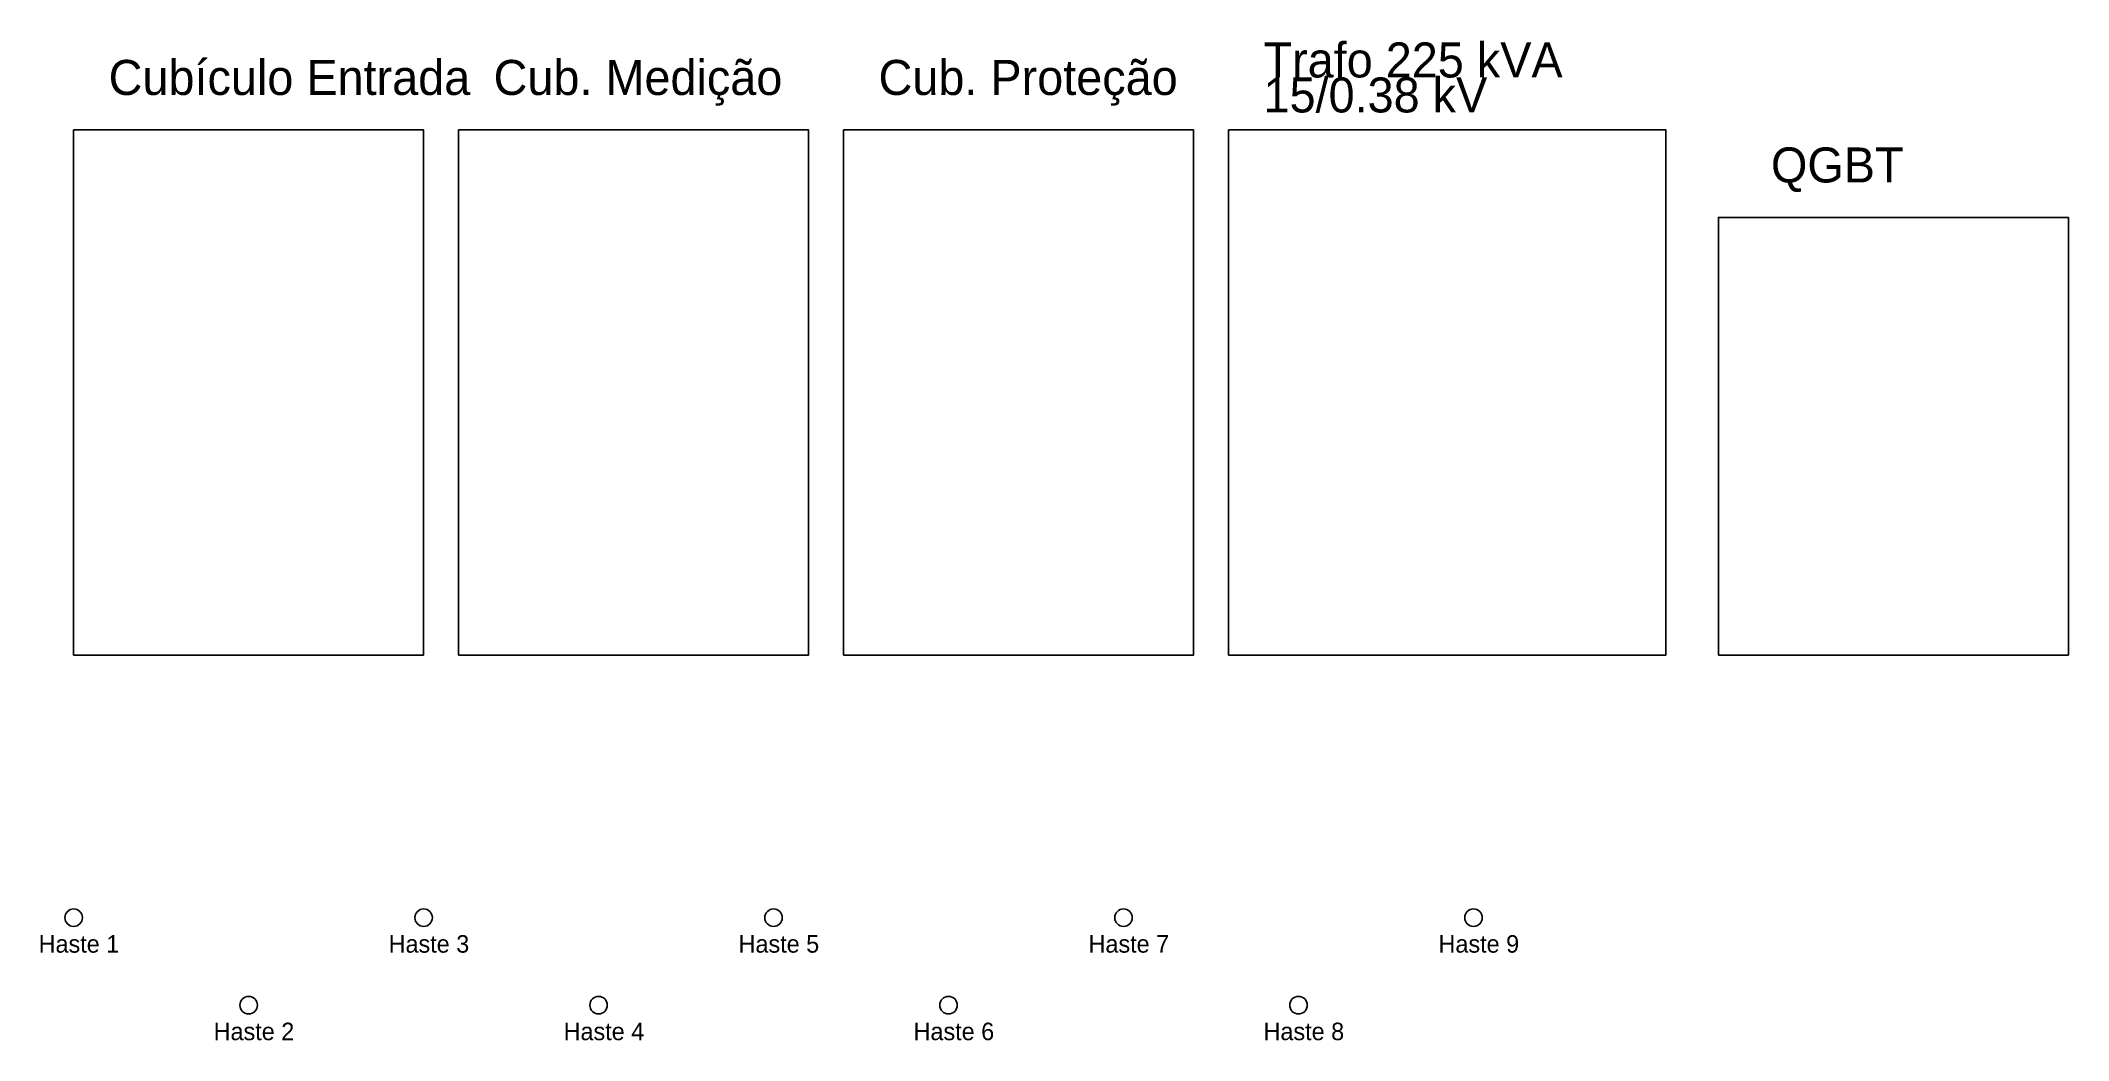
# Model space of a CAD drawing. Header units: metres. Extents: x -19 to 1140, y -220 to 351.
import ezdxf

# ---------------------------------------------------------------- set-up
doc = ezdxf.new("R2010")
doc.units = ezdxf.units.M
for name, color, linetype in [('ATERRAMENTO', 7, 'Continuous'), ('CUBICULOS', 7, 'Continuous'), ('QGBT', 7, 'Continuous'), ('TEXTO', 7, 'Continuous'), ('TRANSFORMADOR', 7, 'Continuous')]:
    doc.layers.add(name, color=color, linetype=linetype)

msp = doc.modelspace()

# ---------------------------------------------------------------- linework, layer by layer
at = {"layer": 'ATERRAMENTO'}
for centre in [(0, -150), (200, -150), (400, -150), (600, -150), (800, -150), (100, -200), (300, -200), (500, -200), (700, -200)]:
    msp.add_circle(centre, 5, dxfattribs=at)
at = {"layer": 'CUBICULOS'}
for points in [[(0, 0), (0, 300), (200, 300), (200, 0), (0, 0)], [(220, 0), (220, 300), (420, 300), (420, 0), (220, 0)], [(440, 0), (440, 300), (640, 300), (640, 0), (440, 0)]]:
    msp.add_lwpolyline(points, dxfattribs=at)
at = {"layer": 'QGBT'}
msp.add_lwpolyline([(940, 0), (940, 250), (1140, 250), (1140, 0), (940, 0)], dxfattribs=at)
at = {"layer": 'TRANSFORMADOR'}
msp.add_lwpolyline([(660, 0), (660, 300), (910, 300), (910, 0), (660, 0)], dxfattribs=at)

# ---------------------------------------------------------------- texts
at = {"layer": 'TEXTO'}
for s, height, p in [('Trafo 225 kVA', 20, (680, 330)), ('Cubículo Entrada', 20, (20, 320)), ('Cub. Medição', 20, (240, 320)), ('Cub. Proteção', 20, (460, 320)), ('15/0.38 kV', 20, (680, 310)), ('QGBT', 20, (970, 270)), ('Haste 1', 10, (-20, -170)), ('Haste 3', 10, (180, -170)), ('Haste 5', 10, (380, -170)), ('Haste 7', 10, (580, -170)), ('Haste 9', 10, (780, -170)), ('Haste 2', 10, (80, -220)), ('Haste 4', 10, (280, -220)), ('Haste 6', 10, (480, -220)), ('Haste 8', 10, (680, -220))]:
    msp.add_text(s, height=height, dxfattribs=at).set_placement(p)

doc.saveas('drawing.dxf')
